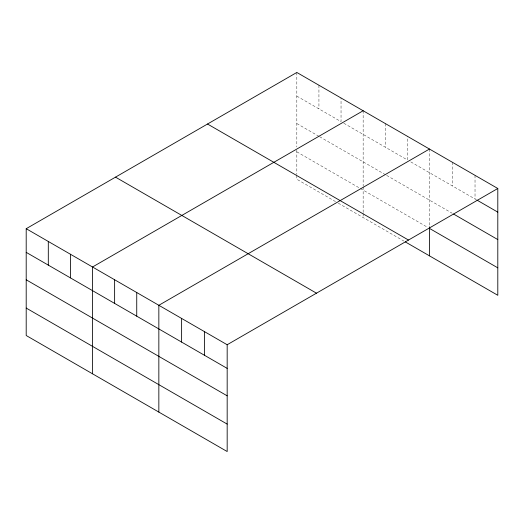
<?xml version="1.0" encoding="UTF-8"?>
<svg xmlns="http://www.w3.org/2000/svg" width="524" height="524" viewBox="0 0 524 524"><rect width="100%" height="100%" fill="white"/><g stroke="black" fill="none" stroke-linecap="round" stroke-linejoin="round"><path stroke-width="0.39" stroke-dasharray="2.62 1.97" d="M296.826 96.108L341.039 121.633L341.039 97.988M343.803 123.232L407.364 159.925L407.364 136.279M410.816 161.916L476.401 199.782M296.826 123.546L318.933 136.312M319.627 136.712L385.258 174.603M386.64 175.396L452.245 213.281M296.826 151.822L359.693 188.116M360.388 188.516L427.394 227.206M335.517 201.596L296.826 179.26L296.826 175.226M338.281 203.194L403.906 241.086M475.026 175.344L475.026 198.989M452.245 162.191L452.245 185.837M429.47 149.045L429.47 225.975M385.258 123.513L385.258 147.159M363.152 110.754L363.152 186.072M363.152 186.878L363.152 212.711M363.152 213.517L363.152 217.552M318.933 85.229L318.933 108.868M296.826 72.463L296.826 146.975M296.826 150.205L296.826 174.42"/><path stroke-width="0.79" d="M26.2 228.706L227.174 344.74L227.174 451.537L26.2 335.511L26.2 228.706L296.826 72.463L497.8 188.489L497.8 295.294L405.288 241.885M363.152 110.754L92.519 266.998L92.519 373.795M429.47 149.045L158.844 305.289L158.844 412.087M227.174 344.74L497.8 188.489M477.095 200.181L497.8 212.135M453.627 214.074L497.8 239.579M429.47 228.399L497.8 267.849M207.524 124.024L408.491 240.051M115.509 177.145L316.476 293.178M26.2 252.352L227.174 368.385M26.2 279.796L227.174 395.823M26.2 308.066L227.174 424.099M429.47 226.787L429.47 255.843M204.393 331.587L204.393 355.233M181.618 318.435L181.618 342.08M136.738 292.523L136.738 316.168M114.625 279.764L114.625 303.403M70.413 254.232L70.413 277.877M48.306 241.472L48.306 265.118"/></g></svg>
